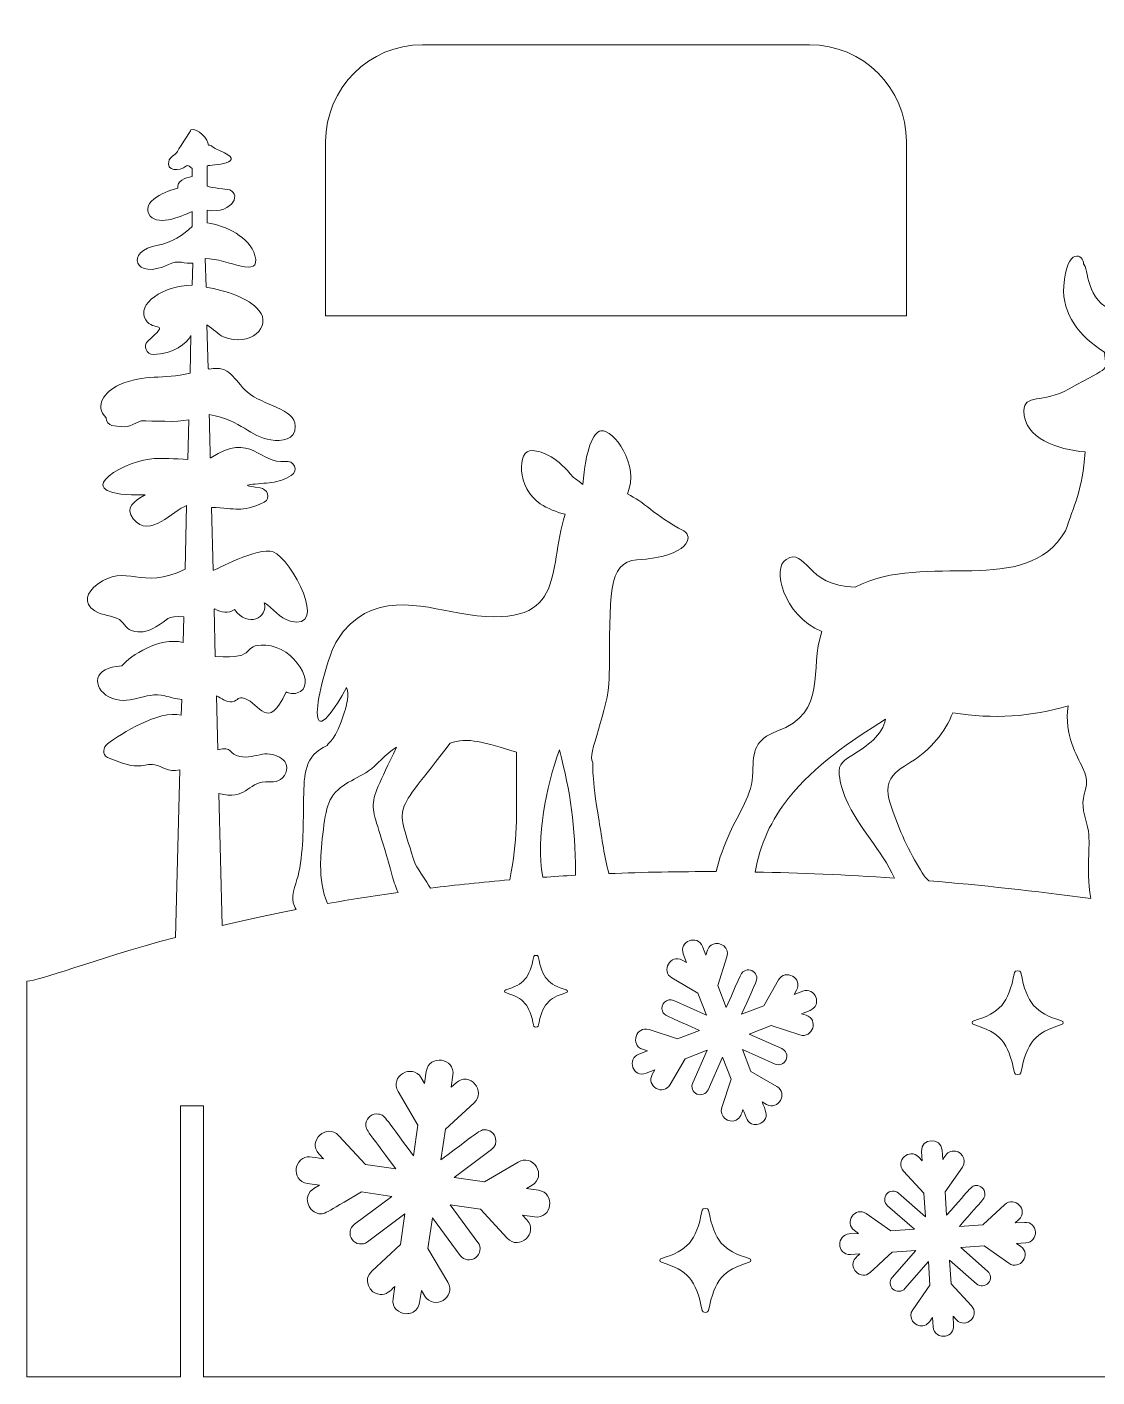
# Model space of a CAD drawing. Header units: inches. Extents: x 0 to 617, y -548 to -371.
# Drawn here: x 0 to 138.2, y -547.5 to -373.2 of the extents above; entities that cross this region are included whole.
import ezdxf

# ---------------------------------------------------------------- set-up
doc = ezdxf.new("R2010")
doc.units = ezdxf.units.IN
doc.header["$MEASUREMENT"] = 0
doc.layers.add('_U+0421_U+043B_U+043E_U+0439 1', color=7, linetype='Continuous')

# ---------------------------------------------------------------- blocks, each defined once
blk = doc.blocks.new('block 3')
at = {"layer": '_U+0421_U+043B_U+043E_U+0439 1', "color": 1, "lineweight": 5, "true_color": 0xff0000}
blk.add_open_spline([(113.57, -387.99), (113.57, -387.99), (113.57, -410.48), (113.57, -410.48), (113.57, -410.48), (38.57, -410.48), (38.57, -410.48), (38.57, -410.48), (38.57, -387.99), (38.57, -387.99), (38.57, -381.08), (44.17, -375.48), (51.08, -375.48), (51.08, -375.48), (101.06, -375.48), (101.06, -375.48), (107.97, -375.48), (113.57, -381.08), (113.57, -387.99)], degree=3, knots=[0, 0, 0, 0, 1, 1, 1, 2, 2, 2, 3, 3, 3, 4, 4, 4, 5, 5, 5, 6, 6, 6, 6], dxfattribs=at)
blk = doc.blocks.new('block 2')
at = {"layer": '_U+0421_U+043B_U+043E_U+0439 1'}
blk.add_blockref('block 3', (0, 0), dxfattribs=at)
blk = doc.blocks.new('block 7')
at = {"layer": '_U+0421_U+043B_U+043E_U+0439 1', "color": 1, "lineweight": 5, "true_color": 0xff0000}
for points, knots in [([(285.71, -496.13), (285.71, -496.13), (285.13, -473.14), (285.13, -473.14), (289.23, -474.26), (291, -471.49), (293.71, -471.4), (294.82, -471.37), (295.88, -471.54), (296.56, -470.44), (297.94, -468.22), (295.07, -466.91), (293.29, -467.25), (292.11, -467.48), (291.11, -467.82), (289.88, -467.6), (288.19, -467.31), (287.21, -465.94), (284.96, -466.62), (284.96, -466.62), (284.75, -458.5), (284.75, -458.5), (285.55, -458.82), (286.22, -459.57), (287.14, -459.39), (288.29, -459.17), (287.73, -458.52), (289.04, -458.91), (291.25, -459.59), (293.36, -464.01), (296.14, -457.89), (296.6, -458.15), (297.13, -458.27), (297.79, -458.07), (300.96, -457.1), (297.4, -451.12), (293.08, -450.89), (289.12, -450.68), (291.38, -453.09), (284.6, -452.59), (284.6, -452.59), (284.42, -445.5), (284.42, -445.5), (284.46, -445.48), (284.47, -445.47), (284.51, -445.45), (285.5, -445.99), (286.53, -446.17), (287.47, -445.56), (289.49, -448.35), (292.53, -446.81), (291.94, -444.52), (293.31, -445.33), (294.17, -446.86), (295.83, -447.28), (301.71, -448.83), (296.08, -438.01), (293.27, -436.91), (291.01, -436.03), (284.45, -439.81), (284.27, -439.65), (284.27, -439.65), (284.03, -430.23), (284.03, -430.23), (287.93, -430.31), (288.24, -431.16), (291.9, -429.45), (293.06, -428.91), (292.33, -427.39), (291.31, -427.28), (286.95, -426.81), (291.35, -426.73), (293.02, -426.51), (294.16, -426.36), (294.99, -426.06), (295.98, -425.46), (297.18, -424.73), (296.34, -423.13), (295.08, -423.33), (291.42, -423.88), (289.87, -418.74), (283.95, -422.81), (283.91, -422.81), (283.88, -422.81), (283.84, -422.82), (283.84, -422.82), (283.75, -419.05), (283.68, -416.29), (288.7, -417.22), (289.69, -419.63), (292.94, -420.11), (294.55, -420.35), (296.64, -420.17), (296.59, -418.03), (296.55, -415.41), (291.71, -414.95), (289.43, -412.96), (287.22, -411.03), (286.9, -408.86), (283.69, -409.5), (283.63, -409.46), (283.57, -409.43), (283.5, -409.41), (283.5, -409.41), (283.34, -402.88), (283.34, -402.88), (284.24, -403.4), (285.15, -404.4), (285.83, -404.67), (289.85, -406.3), (293.14, -403.1), (291.15, -400.68), (289.62, -398.8), (286.06, -397.69), (283.2, -397.19), (283.2, -397.19), (283.09, -392.91), (283.09, -392.91), (286.48, -392.91), (291.52, -396.08), (290.54, -392.47), (290.24, -391.39), (289.56, -390.46), (288.66, -389.78), (287.57, -388.96), (285.78, -387.93), (283.38, -387.54), (283.38, -387.54), (283.38, -385.67), (283.38, -385.67), (287.35, -386.28), (288.72, -382.86), (286.35, -382.54), (284.41, -382.3), (283.66, -382.19), (283.38, -382.07), (283.38, -382.07), (283.38, -378.99), (283.38, -378.99), (283.84, -378.92), (289.91, -378.63), (285.2, -376.71), (283.78, -376.13), (284.33, -375.92), (283.55, -375.92), (283.58, -375.08), (281.96, -373.19), (280.95, -373.63), (280.95, -373.64), (278.81, -377.01), (278.81, -377.01), (278.58, -377.32), (277.78, -377.84), (277.69, -378.11), (277.09, -379.93), (279.21, -379.86), (280.28, -379.02), (280.54, -378.82), (280.83, -379.18), (281.12, -379.41), (281.12, -379.41), (281.12, -380.62), (281.12, -380.62), (280.05, -380.76), (278.73, -381.32), (278.97, -382.36), (278.52, -382.43), (273.46, -383.89), (274.62, -386.21), (275.59, -388.17), (279.36, -386.72), (281.12, -385.84), (281.12, -385.84), (281.12, -388.11), (281.12, -388.11), (279.9, -389.28), (277.86, -390.63), (276.05, -390.91), (270.87, -391.71), (272.51, -396.33), (277.57, -393.79), (279.03, -393.06), (280.06, -393.75), (281.22, -393.6), (281.22, -393.6), (281.14, -396.91), (281.14, -396.91), (276.73, -396.91), (272.72, -399.78), (274.15, -402.11), (275.27, -403.94), (278.07, -402.13), (274.46, -405.31), (273.71, -405.99), (274.31, -407.31), (275.29, -407.3), (278.31, -407.25), (280.34, -405.64), (280.94, -404.43), (280.94, -404.43), (280.8, -410.1), (280.8, -410.1), (276.72, -411.16), (274.07, -410.12), (270.19, -411.87), (267.96, -412.88), (266.41, -415.01), (268.21, -416.82), (268.21, -417.37), (268.64, -417.88), (269.07, -417.95), (271.43, -418.33), (271.33, -418.18), (273.46, -417.26), (275.2, -417.23), (278.82, -417.52), (280.63, -417.09), (280.63, -417.09), (280.47, -423.04), (280.47, -423.04), (278.56, -422.99), (276.68, -422.74), (274.69, -422.99), (270.3, -423.56), (261.87, -428.62), (274.06, -428.36), (272.5, -429.28), (270.91, -430.27), (272.29, -431.96), (274.8, -435.06), (278.27, -430.61), (280.3, -429.97), (280.3, -429.97), (280.06, -439.51), (280.06, -439.51), (273.52, -442.81), (271.18, -438.49), (266.88, -441.8), (265.33, -442.99), (264.66, -444.56), (266.52, -445.75), (267.68, -446.49), (269.14, -446.4), (270.2, -447.07), (271.25, -447.74), (271.01, -448.56), (272.54, -448.85), (273.68, -449.08), (274.69, -448.71), (275.7, -448.15), (277.6, -447.07), (277.2, -446.43), (279.87, -446.65), (279.87, -446.65), (279.78, -450.48), (279.78, -450.48), (276.12, -449.68), (271.95, -452.39), (270.57, -454.02), (266.19, -454.15), (266.04, -457.27), (268.65, -458.66), (271.57, -460.2), (274.09, -457.75), (277, -458.5), (277.87, -458.73), (278.74, -458.98), (279.56, -459.02), (279.56, -459.02), (279.5, -461.39), (279.5, -461.39), (276.05, -460.61), (272.46, -463.77), (270.4, -465.3), (269.79, -465.76), (269.51, -466.92), (270.4, -467.31), (275.53, -469.58), (273.6, -468.53), (275.52, -468.85), (276.68, -469.05), (277.42, -470.04), (279.29, -469.57), (279.29, -469.57), (278.61, -496.55), (278.61, -496.55), (278.1, -496.58), (277.6, -496.6), (277.09, -496.63), (274.21, -493.59), (270.59, -489.49), (267.48, -480.61), (285.85, -482.68), (266.83, -477.07), (260.8, -454.8), (261.23, -454.91), (266.52, -457.12), (264.38, -453.85), (261.38, -449.29), (259.23, -445.96), (256.77, -440.73), (258.21, -441.54), (261.5, -443.1), (260.14, -440.82), (252.15, -427.38), (254.42, -429.82), (250.16, -420.16), (246.37, -429.47), (247.47, -427.28), (239.42, -440.82), (238.06, -443.1), (241.35, -441.54), (242.79, -440.73), (240.33, -445.96), (236.79, -450.45), (233.79, -455.01), (231.65, -458.28), (238.33, -454.91), (238.76, -454.8), (234.14, -471.86), (225.6, -476.49), (223.62, -479.1), (221.48, -476.15), (219.14, -472.2), (217.74, -467.03), (218.06, -467.11), (223.02, -469.61), (221.43, -467.18), (219.2, -463.8), (216.57, -460.47), (214.75, -456.59), (215.82, -457.19), (218.26, -458.35), (217.25, -456.66), (211.32, -446.68), (213, -448.49), (209.85, -441.32), (207.03, -448.24), (207.85, -446.61), (201.87, -456.66), (200.86, -458.35), (203.31, -457.19), (204.38, -456.59), (202.55, -460.47), (199.93, -463.8), (197.7, -467.18), (196.11, -469.61), (201.06, -467.11), (201.39, -467.03), (198.14, -479.02), (192.75, -481.9), (190.7, -484.97), (189.56, -486.67), (194.48, -486.4), (196.43, -486.18), (195.38, -489.18), (194.25, -491.45), (193.13, -493.24), (190.87, -490.82), (188.16, -487.48), (185.8, -480.75), (197.43, -480.27), (184.24, -477.19), (180.38, -459.85), (180.74, -459.94), (186.14, -462.67), (184.41, -460.02), (181.98, -456.33), (179.11, -452.69), (177.12, -448.46), (178.29, -449.11), (180.95, -450.38), (179.85, -448.53), (173.38, -437.65), (175.22, -439.62), (171.77, -431.8), (168.7, -439.34), (169.59, -437.57), (163.07, -448.53), (161.97, -450.38), (164.64, -449.11), (165.8, -448.46), (163.81, -452.69), (160.95, -456.33), (158.52, -460.02), (156.78, -462.67), (162.19, -459.94), (162.54, -459.85), (159, -472.93), (153.12, -476.07), (150.88, -479.42), (149.64, -481.28), (155, -480.99), (157.13, -480.75), (156.01, -483.94), (154.82, -486.36), (153.63, -488.29), (151.05, -487.84), (148.51, -487.41), (146, -487.01), (145.98, -486.96), (145.95, -486.92), (145.92, -486.87), (142.15, -481.4), (144.09, -474.51), (145.54, -468.6), (146.5, -464.66), (149.68, -449.09), (147.68, -447.63), (148.16, -445.83), (149.39, -443.89), (148.47, -437.41), (149.44, -430.06), (146.71, -426.58), (147.01, -422.13), (149.17, -420.94), (151.06, -419.36), (152.61, -417.41), (152.97, -416.96), (152.93, -416.12), (152.24, -416), (149.24, -415.45), (146.35, -416.15), (143.96, -418), (143.92, -417.12), (143.88, -416.25), (143.86, -415.37), (154.87, -412.62), (161.78, -409.8), (166.62, -399.67), (167.09, -398.68), (165.79, -397.95), (165.16, -398.82), (163.75, -400.75), (162.13, -402.44), (160.38, -403.93), (160.14, -402.4), (160.32, -400.93), (160.98, -399.48), (161.28, -398.83), (160.79, -398.03), (160.03, -398.24), (155.57, -399.46), (157.2, -404.78), (154.36, -407.2), (155.4, -402.17), (151.78, -404.59), (148.91, -408.27), (148.77, -405.41), (147.3, -402.81), (143.94, -402.7), (143.27, -402.68), (142.92, -403.43), (143.21, -403.98), (143.87, -405.24), (144.86, -407.04), (144.04, -408.5), (143.34, -409.73), (141.64, -410.19), (140.36, -409.8), (136.76, -408.7), (137.09, -404.27), (136.44, -403.76), (136.54, -402.62), (134.27, -401.4), (133.9, -406.65), (133.65, -410.29), (135.93, -413.18), (139.15, -415.16), (139.4, -417.9), (140.18, -416.75), (134.6, -419.91), (131.15, -421.86), (128.75, -420.51), (128.75, -422.77), (128.76, -426.33), (133.12, -427.78), (136.64, -428.05), (136.36, -432.94), (135.15, -435.13), (134.13, -438.26), (128.87, -447.05), (116.16, -440.76), (106.97, -445.51), (100.48, -445.42), (100.74, -440.33), (98.03, -441.94), (96.23, -443), (97.57, -449.08), (102.66, -451.27), (100.95, -456.13), (103.58, -461.64), (96.86, -464.14), (94.03, -465.2), (93.76, -466.6), (93.74, -469.43), (93.71, -472.34), (91.91, -474.67), (90.76, -477.24), (90.03, -478.86), (89.41, -480.53), (88.99, -482.25), (84.18, -482.24), (79.57, -482.33), (75.15, -482.51), (74.57, -480.32), (74.26, -478.05), (73.88, -475.74), (72.89, -469.75), (73.09, -468.56), (73.05, -468.09), (72.25, -467.3), (75.14, -461.37), (75.2, -457.27), (75.34, -446.48), (74.9, -442.27), (78.78, -442), (85.59, -441.56), (86.1, -438.96), (84.82, -438.27), (80.93, -436.21), (79.67, -434.44), (77.54, -433.49), (79.17, -429.75), (75.73, -425.07), (74.13, -425.34), (73.06, -425.52), (72.17, -427.78), (71.77, -432.26), (71.37, -431.92), (70.95, -431.61), (70.53, -431.33), (68.58, -428.84), (66.65, -427.98), (65.26, -427.88), (63.23, -427.72), (63.27, -432.77), (66.27, -434.75), (67.24, -435.39), (68.36, -435.82), (69.51, -436.12), (67.05, -443.51), (70.16, -451.44), (55.63, -448.84), (51.05, -448.03), (44.22, -445.81), (40.04, -452.39), (38.29, -455.16), (34.74, -470.09), (41.28, -458.48), (41.64, -459.43), (41.31, -460.69), (41.02, -461.62), (39.8, -465.53), (39.08, -465.36), (38.75, -465.97), (35.84, -467.3), (35.79, -469.58), (35.72, -472.79), (35.66, -476), (35.75, -479.17), (35.12, -482.34), (34.88, -483.53), (34.12, -485.08), (34.38, -486.3), (34.45, -486.59), (34.58, -486.87), (34.75, -487.14), (31.32, -487.81), (28.13, -488.51), (25.21, -489.21), (25.21, -489.21), (24.78, -472.16), (24.78, -472.16), (28.31, -473.13), (28.46, -470.74), (30.79, -470.67), (31.75, -470.64), (32.66, -470.78), (33.25, -469.84), (34.43, -467.92), (31.96, -466.8), (30.43, -467.09), (29.42, -467.29), (28.56, -467.58), (27.5, -467.4), (26.04, -467.14), (26.57, -465.96), (24.63, -466.55), (24.63, -466.55), (24.46, -459.56), (24.46, -459.56), (25.15, -459.83), (25.72, -460.48), (26.51, -460.32), (27.5, -460.13), (27.02, -459.57), (28.14, -459.91), (30.05, -460.49), (31.07, -464.3), (33.47, -459.04), (33.86, -459.26), (34.32, -459.36), (34.89, -459.18), (37.62, -458.35), (34.55, -453.2), (30.83, -453.01), (27.42, -452.82), (30.16, -454.9), (24.32, -454.47), (24.32, -454.47), (24.17, -448.37), (24.17, -448.37), (24.2, -448.35), (24.21, -448.34), (24.25, -448.32), (25.1, -448.79), (25.99, -448.95), (26.8, -448.42), (28.53, -450.82), (31.15, -449.49), (30.65, -447.53), (31.82, -448.22), (32.57, -449.53), (33.99, -449.9), (39.05, -451.23), (34.2, -441.92), (31.79, -440.97), (29.84, -440.21), (24.2, -443.47), (24.04, -443.33), (24.04, -443.33), (23.83, -435.22), (23.83, -435.22), (27.19, -435.29), (27.46, -436.02), (30.61, -434.55), (31.61, -434.08), (30.98, -432.78), (30.1, -432.68), (26.34, -432.28), (30.14, -432.21), (31.57, -432.01), (32.55, -431.89), (33.27, -431.63), (34.12, -431.11), (35.15, -430.48), (34.43, -429.11), (33.35, -429.28), (30.2, -429.75), (28.86, -425.33), (23.76, -428.83), (23.73, -428.84), (23.71, -428.84), (23.67, -428.84), (23.67, -428.84), (23.59, -425.6), (23.53, -423.22), (27.86, -424.02), (28.71, -426.1), (31.5, -426.51), (32.89, -426.71), (34.69, -426.56), (34.65, -424.72), (34.61, -422.46), (30.44, -422.06), (28.48, -420.35), (26.58, -418.69), (26.3, -416.82), (23.54, -417.37), (23.49, -417.34), (23.44, -417.31), (23.38, -417.29), (23.38, -417.29), (23.24, -411.67), (23.24, -411.67), (24.01, -412.12), (24.8, -412.98), (25.38, -413.22), (28.84, -414.61), (31.67, -411.87), (29.96, -409.78), (28.65, -408.16), (25.58, -407.21), (23.12, -406.77), (23.12, -406.77), (23.02, -403.09), (23.02, -403.09), (25.94, -403.09), (30.28, -405.82), (29.44, -402.71), (28.78, -400.3), (25.64, -398.85), (23.27, -398.46), (23.27, -398.46), (23.27, -396.86), (23.27, -396.86), (26.69, -397.38), (27.87, -394.43), (25.83, -394.16), (24.16, -393.96), (23.51, -393.86), (23.27, -393.75), (23.27, -393.75), (23.27, -391.11), (23.27, -391.11), (23.67, -391.04), (28.9, -390.8), (24.84, -389.14), (23.62, -388.64), (24.09, -388.47), (23.42, -388.46), (23.45, -387.74), (22.05, -386.12), (21.18, -386.49), (21.18, -386.5), (19.34, -389.4), (19.34, -389.4), (19.14, -389.67), (18.45, -390.11), (18.38, -390.35), (17.85, -391.92), (19.68, -391.85), (20.61, -391.13), (20.83, -390.96), (21.07, -391.27), (21.32, -391.46), (21.32, -391.46), (21.32, -392.51), (21.32, -392.51), (20.41, -392.63), (19.27, -393.11), (19.48, -394.01), (19.09, -394.06), (14.73, -395.32), (15.73, -397.32), (16.57, -399.01), (19.81, -397.76), (21.32, -397), (21.32, -397), (21.32, -398.96), (21.32, -398.96), (20.28, -399.96), (18.52, -401.13), (16.96, -401.37), (12.51, -402.05), (13.91, -406.03), (18.27, -403.85), (19.53, -403.22), (20.41, -403.81), (21.41, -403.69), (21.41, -403.69), (21.34, -406.54), (21.34, -406.54), (17.55, -406.54), (14.09, -409), (15.33, -411.01), (16.29, -412.59), (18.7, -411.02), (15.6, -413.76), (14.95, -414.35), (15.46, -415.49), (16.3, -415.48), (18.91, -415.44), (20.66, -414.05), (21.18, -413.01), (21.18, -413.01), (21.06, -417.89), (21.06, -417.89), (17.54, -418.8), (15.25, -417.91), (11.91, -419.41), (10, -420.28), (8.66, -422.12), (10.21, -423.67), (10.21, -424.15), (10.58, -424.58), (10.95, -424.64), (12.99, -424.97), (12.9, -424.85), (14.73, -424.05), (16.23, -424.03), (19.35, -424.28), (20.9, -423.91), (20.9, -423.91), (20.77, -429.03), (20.77, -429.03), (19.12, -428.98), (17.5, -428.77), (15.8, -428.99), (12.01, -429.48), (4.75, -433.83), (15.25, -433.61), (13.91, -434.4), (12.54, -435.25), (13.72, -436.71), (15.89, -439.38), (18.87, -435.55), (20.62, -434.99), (20.62, -434.99), (20.41, -443.21), (20.41, -443.21), (14.78, -446.05), (12.77, -442.33), (9.06, -445.18), (7.73, -446.2), (7.16, -447.56), (8.76, -448.58), (9.75, -449.22), (11.01, -449.14), (11.93, -449.72), (12.83, -450.3), (12.62, -451), (13.94, -451.25), (14.93, -451.45), (15.8, -451.13), (16.66, -450.65), (18.3, -449.72), (17.95, -449.17), (20.25, -449.35), (20.25, -449.35), (20.17, -452.65), (20.17, -452.65), (17.02, -451.97), (13.44, -454.3), (12.24, -455.7), (8.47, -455.81), (8.34, -458.5), (10.59, -459.69), (13.11, -461.02), (15.27, -458.91), (17.78, -459.56), (18.53, -459.75), (19.28, -459.97), (19.99, -460.01), (19.99, -460.01), (19.93, -462.05), (19.93, -462.05), (16.96, -461.37), (12.16, -464.44), (10.39, -465.76), (9.86, -466.16), (9.62, -467.16), (10.39, -467.5), (14.8, -469.45), (14.85, -468.19), (16.51, -468.47), (17.51, -468.64), (18.14, -469.49), (19.75, -469.09), (19.75, -469.09), (19.2, -490.74), (19.2, -490.74), (8.07, -493.74), (1.69, -496.38), (0, -496.38), (0, -499.19), (0, -547.51), (0, -547.51), (0, -547.51), (19.81, -547.51), (19.81, -547.51), (19.81, -547.51), (19.81, -512.51), (19.81, -512.51), (19.81, -512.51), (22.81, -512.51), (22.81, -512.51), (22.81, -512.51), (22.81, -547.51), (22.81, -547.51), (22.81, -547.51), (281.99, -547.51), (281.99, -547.51), (281.99, -547.51), (281.99, -512.51), (281.99, -512.51), (281.99, -512.51), (284.99, -512.51), (284.99, -512.51), (284.99, -512.51), (284.99, -547.51), (284.99, -547.51), (284.99, -547.51), (304.8, -547.51), (304.8, -547.51), (304.8, -547.51), (304.8, -494.59), (304.8, -494.59), (298.26, -495.23), (291.9, -495.73), (285.71, -496.13)], [0, 0, 0, 0, 1, 1, 1, 2, 2, 2, 3, 3, 3, 4, 4, 4, 5, 5, 5, 6, 6, 6, 7, 7, 7, 8, 8, 8, 9, 9, 9, 10, 10, 10, 11, 11, 11, 12, 12, 12, 13, 13, 13, 14, 14, 14, 15, 15, 15, 16, 16, 16, 17, 17, 17, 18, 18, 18, 19, 19, 19, 20, 20, 20, 21, 21, 21, 22, 22, 22, 23, 23, 23, 24, 24, 24, 25, 25, 25, 26, 26, 26, 27, 27, 27, 28, 28, 28, 29, 29, 29, 30, 30, 30, 31, 31, 31, 32, 32, 32, 33, 33, 33, 34, 34, 34, 35, 35, 35, 36, 36, 36, 37, 37, 37, 38, 38, 38, 39, 39, 39, 40, 40, 40, 41, 41, 41, 42, 42, 42, 43, 43, 43, 44, 44, 44, 45, 45, 45, 46, 46, 46, 47, 47, 47, 48, 48, 48, 49, 49, 49, 50, 50, 50, 51, 51, 51, 52, 52, 52, 53, 53, 53, 54, 54, 54, 55, 55, 55, 56, 56, 56, 57, 57, 57, 58, 58, 58, 59, 59, 59, 60, 60, 60, 61, 61, 61, 62, 62, 62, 63, 63, 63, 64, 64, 64, 65, 65, 65, 66, 66, 66, 67, 67, 67, 68, 68, 68, 69, 69, 69, 70, 70, 70, 71, 71, 71, 72, 72, 72, 73, 73, 73, 74, 74, 74, 75, 75, 75, 76, 76, 76, 77, 77, 77, 78, 78, 78, 79, 79, 79, 80, 80, 80, 81, 81, 81, 82, 82, 82, 83, 83, 83, 84, 84, 84, 85, 85, 85, 86, 86, 86, 87, 87, 87, 88, 88, 88, 89, 89, 89, 90, 90, 90, 91, 91, 91, 92, 92, 92, 93, 93, 93, 94, 94, 94, 95, 95, 95, 96, 96, 96, 97, 97, 97, 98, 98, 98, 99, 99, 99, 100, 100, 100, 101, 101, 101, 102, 102, 102, 103, 103, 103, 104, 104, 104, 105, 105, 105, 106, 106, 106, 107, 107, 107, 108, 108, 108, 109, 109, 109, 110, 110, 110, 111, 111, 111, 112, 112, 112, 113, 113, 113, 114, 114, 114, 115, 115, 115, 116, 116, 116, 117, 117, 117, 118, 118, 118, 119, 119, 119, 120, 120, 120, 121, 121, 121, 122, 122, 122, 123, 123, 123, 124, 124, 124, 125, 125, 125, 126, 126, 126, 127, 127, 127, 128, 128, 128, 129, 129, 129, 130, 130, 130, 131, 131, 131, 132, 132, 132, 133, 133, 133, 134, 134, 134, 135, 135, 135, 136, 136, 136, 137, 137, 137, 138, 138, 138, 139, 139, 139, 140, 140, 140, 141, 141, 141, 142, 142, 142, 143, 143, 143, 144, 144, 144, 145, 145, 145, 146, 146, 146, 147, 147, 147, 148, 148, 148, 149, 149, 149, 150, 150, 150, 151, 151, 151, 152, 152, 152, 153, 153, 153, 154, 154, 154, 155, 155, 155, 156, 156, 156, 157, 157, 157, 158, 158, 158, 159, 159, 159, 160, 160, 160, 161, 161, 161, 162, 162, 162, 163, 163, 163, 164, 164, 164, 165, 165, 165, 166, 166, 166, 167, 167, 167, 168, 168, 168, 169, 169, 169, 170, 170, 170, 171, 171, 171, 172, 172, 172, 173, 173, 173, 174, 174, 174, 175, 175, 175, 176, 176, 176, 177, 177, 177, 178, 178, 178, 179, 179, 179, 180, 180, 180, 181, 181, 181, 182, 182, 182, 183, 183, 183, 184, 184, 184, 185, 185, 185, 186, 186, 186, 187, 187, 187, 188, 188, 188, 189, 189, 189, 190, 190, 190, 191, 191, 191, 192, 192, 192, 193, 193, 193, 194, 194, 194, 195, 195, 195, 196, 196, 196, 197, 197, 197, 198, 198, 198, 199, 199, 199, 200, 200, 200, 201, 201, 201, 202, 202, 202, 203, 203, 203, 204, 204, 204, 205, 205, 205, 206, 206, 206, 207, 207, 207, 208, 208, 208, 209, 209, 209, 210, 210, 210, 211, 211, 211, 212, 212, 212, 213, 213, 213, 214, 214, 214, 215, 215, 215, 216, 216, 216, 217, 217, 217, 218, 218, 218, 219, 219, 219, 220, 220, 220, 221, 221, 221, 222, 222, 222, 223, 223, 223, 224, 224, 224, 225, 225, 225, 226, 226, 226, 227, 227, 227, 228, 228, 228, 229, 229, 229, 230, 230, 230, 231, 231, 231, 232, 232, 232, 233, 233, 233, 234, 234, 234, 235, 235, 235, 236, 236, 236, 237, 237, 237, 238, 238, 238, 239, 239, 239, 240, 240, 240, 241, 241, 241, 242, 242, 242, 243, 243, 243, 244, 244, 244, 245, 245, 245, 246, 246, 246, 247, 247, 247, 248, 248, 248, 249, 249, 249, 250, 250, 250, 251, 251, 251, 252, 252, 252, 253, 253, 253, 254, 254, 254, 255, 255, 255, 256, 256, 256, 257, 257, 257, 258, 258, 258, 259, 259, 259, 260, 260, 260, 261, 261, 261, 262, 262, 262, 263, 263, 263, 264, 264, 264, 265, 265, 265, 266, 266, 266, 267, 267, 267, 268, 268, 268, 269, 269, 269, 270, 270, 270, 271, 271, 271, 272, 272, 272, 273, 273, 273, 274, 274, 274, 275, 275, 275, 276, 276, 276, 277, 277, 277, 278, 278, 278, 279, 279, 279, 280, 280, 280, 281, 281, 281, 282, 282, 282, 283, 283, 283, 284, 284, 284, 285, 285, 285, 286, 286, 286, 287, 287, 287, 288, 288, 288, 289, 289, 289, 290, 290, 290, 291, 291, 291, 292, 292, 292, 293, 293, 293, 294, 294, 294, 295, 295, 295, 296, 296, 296, 297, 297, 297, 297]), ([(116.49, -483.44), (116.26, -483.26), (116.05, -483.04), (115.87, -482.79), (114.57, -480.86), (113.05, -477.93), (111.99, -474.94), (111.53, -473.66), (110.89, -472.07), (111.35, -470.7), (111.78, -469.46), (113.09, -468.79), (114.12, -468.13), (116.8, -466.45), (118.58, -464.24), (119.57, -461.73), (124.85, -462.61), (129.7, -462.25), (134.45, -460.86), (133.9, -464.67), (135.65, -467.33), (136.32, -468.8), (137.27, -470.87), (136.7, -471.36), (136.44, -472.76), (136.15, -474.28), (136.87, -475.56), (137.07, -477.03), (137.39, -479.48), (136.71, -481.29), (137.37, -485.74), (130.12, -484.75), (123.16, -483.99), (116.49, -483.44)], [0, 0, 0, 0, 1, 1, 1, 2, 2, 2, 3, 3, 3, 4, 4, 4, 5, 5, 5, 6, 6, 6, 7, 7, 7, 8, 8, 8, 9, 9, 9, 10, 10, 10, 11, 11, 11, 11]), ([(98.36, -472.77), (101.74, -468.51), (106.31, -465.45), (110.88, -462.58), (110.52, -464.61), (108.42, -466.11), (106.74, -467.12), (105.61, -467.8), (104.71, -468.29), (104.9, -469.76), (105.03, -470.86), (105.36, -471.91), (105.79, -472.93), (107.37, -476.59), (110.41, -479.47), (112.02, -483.1), (105.77, -482.67), (99.78, -482.41), (94.06, -482.31), (94.57, -478.84), (96.18, -475.5), (98.36, -472.77)], [0, 0, 0, 0, 1, 1, 1, 2, 2, 2, 3, 3, 3, 4, 4, 4, 5, 5, 5, 6, 6, 6, 7, 7, 7, 7]), ([(54.63, -465.68), (56.83, -464.82), (59.21, -465.6), (63.2, -466.82), (63.26, -476.59), (63.39, -477.57), (62.35, -483.32), (58.79, -483.62), (55.38, -483.98), (52.13, -484.38), (51.44, -483.37), (50.78, -482.32), (50.11, -481.24), (47.61, -472.99), (47.13, -475.58), (54.63, -465.68)], [0, 0, 0, 0, 1, 1, 1, 2, 2, 2, 3, 3, 3, 4, 4, 4, 5, 5, 5, 5]), ([(38.96, -473.41), (39.84, -471.11), (42.24, -470.5), (44.11, -469.26), (45.08, -468.62), (46.36, -467.02), (47.71, -466.17), (43.29, -475.69), (44.31, -471.71), (47.21, -482.97), (47.39, -483.64), (47.64, -484.3), (47.93, -484.94), (44.73, -485.39), (41.7, -485.87), (38.83, -486.38), (38.15, -484.85), (37.91, -483.12), (37.92, -481.44), (37.92, -479.69), (38.32, -475.1), (38.96, -473.41)], [0, 0, 0, 0, 1, 1, 1, 2, 2, 2, 3, 3, 3, 4, 4, 4, 5, 5, 5, 6, 6, 6, 7, 7, 7, 7]), ([(70.83, -482.72), (69.4, -482.8), (67.99, -482.89), (66.6, -482.99), (65.74, -477.65), (67.03, -471.45), (68.76, -466.55), (70.22, -472), (70.78, -476.49), (70.84, -482.21), (70.84, -482.38), (70.83, -482.55), (70.83, -482.72)], [0, 0, 0, 0, 1, 1, 1, 2, 2, 2, 3, 3, 3, 4, 4, 4, 4]), ([(101.13, -500.17), (101.13, -500.17), (100.01, -500.6), (100.01, -500.6), (100.01, -500.6), (100.63, -500.8), (100.63, -500.8), (101.44, -501.06), (101.67, -501.83), (101.47, -502.45), (101.27, -503.09), (100.63, -503.6), (99.8, -503.34), (99.8, -503.34), (96.12, -502.14), (96.12, -502.14), (96.12, -502.14), (93.27, -503.23), (93.27, -503.23), (93.27, -503.23), (97.49, -505.11), (97.49, -505.11), (98.03, -505.35), (98.28, -506.01), (98.04, -506.55), (97.8, -507.08), (97.14, -507.34), (96.61, -507.1), (96.61, -507.1), (92.39, -505.22), (92.39, -505.22), (92.39, -505.22), (93.48, -508.07), (93.48, -508.07), (93.48, -508.07), (96.83, -510.01), (96.83, -510.01), (98.33, -510.88), (97.01, -513.15), (95.51, -512.32), (95.51, -512.32), (94.94, -511.99), (94.94, -511.99), (95.36, -513.08), (95.75, -513.7), (95.19, -514.39), (94.87, -514.78), (94.36, -514.97), (93.88, -514.89), (93, -514.76), (92.87, -514), (92.46, -512.95), (92.27, -513.55), (92.17, -514.06), (91.58, -514.35), (90.61, -514.8), (89.34, -513.89), (89.73, -512.73), (89.73, -512.73), (90.92, -509.05), (90.92, -509.05), (90.92, -509.05), (89.83, -506.2), (89.83, -506.2), (89.83, -506.2), (87.95, -510.42), (87.95, -510.42), (87.71, -510.96), (87.05, -511.21), (86.52, -510.97), (85.98, -510.73), (85.73, -510.08), (85.97, -509.54), (85.97, -509.54), (87.85, -505.32), (87.85, -505.32), (87.85, -505.32), (84.99, -506.41), (84.99, -506.41), (84.99, -506.41), (83.06, -509.76), (83.06, -509.76), (82.66, -510.47), (81.86, -510.59), (81.27, -510.24), (80.65, -509.92), (80.35, -509.16), (80.75, -508.44), (80.75, -508.44), (81.07, -507.87), (81.07, -507.87), (81.07, -507.87), (79.95, -508.3), (79.95, -508.3), (79.15, -508.61), (78.49, -508.16), (78.26, -507.56), (78.26, -507.56), (78.26, -507.55), (78.26, -507.55), (78, -506.87), (78.26, -506.11), (79, -505.82), (79, -505.82), (80.12, -505.4), (80.12, -505.4), (80.12, -505.4), (79.5, -505.2), (79.5, -505.2), (77.85, -504.66), (78.66, -502.13), (80.33, -502.66), (80.33, -502.66), (84.01, -503.85), (84.01, -503.85), (84.01, -503.85), (86.86, -502.76), (86.86, -502.76), (82.32, -500.74), (82.3, -500.85), (82.07, -500.28), (81.72, -499.35), (82.67, -498.52), (83.53, -498.9), (83.53, -498.9), (87.75, -500.78), (87.75, -500.78), (87.75, -500.78), (86.65, -497.93), (86.65, -497.93), (86.65, -497.93), (83.29, -495.99), (83.29, -495.99), (81.81, -495.11), (83.12, -492.84), (84.62, -493.68), (84.62, -493.68), (85.19, -494.01), (85.19, -494.01), (85.19, -494.01), (84.76, -492.88), (84.76, -492.88), (84.14, -491.25), (86.61, -490.31), (87.24, -491.93), (87.24, -491.93), (87.67, -493.05), (87.67, -493.05), (87.87, -492.45), (87.96, -491.92), (88.54, -491.65), (89.52, -491.18), (90.79, -492.12), (90.4, -493.26), (90.4, -493.26), (89.21, -496.95), (89.21, -496.95), (89.21, -496.95), (90.3, -499.79), (90.3, -499.79), (92.33, -495.23), (92.22, -495.22), (92.79, -495.01), (93.37, -494.78), (93.97, -495.08), (94.18, -495.63), (94.4, -496.2), (94.31, -496.13), (92.29, -500.68), (92.29, -500.68), (95.14, -499.59), (95.14, -499.59), (95.14, -499.59), (97.07, -496.24), (97.07, -496.24), (97.48, -495.51), (98.28, -495.42), (98.87, -495.76), (99.49, -496.08), (99.78, -496.85), (99.39, -497.56), (99.39, -497.56), (99.06, -498.12), (99.06, -498.12), (99.06, -498.12), (100.18, -497.69), (100.18, -497.69), (100.99, -497.38), (101.65, -497.85), (101.88, -498.46), (102.12, -499.08), (101.94, -499.86), (101.13, -500.17)], [0, 0, 0, 0, 1, 1, 1, 2, 2, 2, 3, 3, 3, 4, 4, 4, 5, 5, 5, 6, 6, 6, 7, 7, 7, 8, 8, 8, 9, 9, 9, 10, 10, 10, 11, 11, 11, 12, 12, 12, 13, 13, 13, 14, 14, 14, 15, 15, 15, 16, 16, 16, 17, 17, 17, 18, 18, 18, 19, 19, 19, 20, 20, 20, 21, 21, 21, 22, 22, 22, 23, 23, 23, 24, 24, 24, 25, 25, 25, 26, 26, 26, 27, 27, 27, 28, 28, 28, 29, 29, 29, 30, 30, 30, 31, 31, 31, 32, 32, 32, 33, 33, 33, 34, 34, 34, 35, 35, 35, 36, 36, 36, 37, 37, 37, 38, 38, 38, 39, 39, 39, 40, 40, 40, 41, 41, 41, 42, 42, 42, 43, 43, 43, 44, 44, 44, 45, 45, 45, 46, 46, 46, 47, 47, 47, 48, 48, 48, 49, 49, 49, 50, 50, 50, 51, 51, 51, 52, 52, 52, 53, 53, 53, 54, 54, 54, 55, 55, 55, 56, 56, 56, 57, 57, 57, 58, 58, 58, 59, 59, 59, 60, 60, 60, 61, 61, 61, 62, 62, 62, 63, 63, 63, 64, 64, 64, 64]), ([(69.65, -497.88), (67.3, -498.62), (66.58, -499.39), (66.02, -502.19), (65.98, -502.41), (65.49, -502.41), (65.45, -502.19), (64.89, -499.39), (64.16, -498.62), (61.82, -497.88), (61.6, -497.81), (61.6, -497.61), (61.82, -497.54), (64.16, -496.8), (64.89, -496.03), (65.45, -493.23), (65.49, -493.01), (65.98, -493.01), (66.02, -493.23), (66.58, -496.03), (67.3, -496.8), (69.65, -497.54), (69.87, -497.61), (69.87, -497.81), (69.65, -497.88)], [0, 0, 0, 0, 1, 1, 1, 2, 2, 2, 3, 3, 3, 4, 4, 4, 5, 5, 5, 6, 6, 6, 7, 7, 7, 8, 8, 8, 8]), ([(133.59, -502.01), (130.21, -503.08), (129.16, -504.2), (128.35, -508.24), (128.29, -508.55), (127.59, -508.55), (127.53, -508.24), (126.72, -504.2), (125.68, -503.08), (122.29, -502.01), (121.98, -501.91), (121.98, -501.62), (122.29, -501.52), (125.68, -500.46), (126.72, -499.34), (127.53, -495.3), (127.59, -494.99), (128.29, -494.99), (128.35, -495.3), (129.16, -499.34), (130.21, -500.46), (133.59, -501.52), (133.9, -501.62), (133.9, -501.91), (133.59, -502.01)], [0, 0, 0, 0, 1, 1, 1, 2, 2, 2, 3, 3, 3, 4, 4, 4, 5, 5, 5, 6, 6, 6, 7, 7, 7, 8, 8, 8, 8]), ([(67.49, -525.37), (67.37, -526.22), (66.66, -527), (65.55, -526.84), (65.55, -526.84), (64, -526.61), (64, -526.61), (64, -526.61), (64.57, -527.23), (64.57, -527.23), (65.33, -528.05), (65.09, -529.07), (64.47, -529.65), (63.83, -530.25), (62.78, -530.42), (62.01, -529.59), (62.01, -529.59), (58.58, -525.86), (58.58, -525.86), (58.58, -525.86), (54.63, -525.29), (54.63, -525.29), (54.63, -525.29), (58.24, -530.13), (58.24, -530.13), (58.69, -530.75), (58.56, -531.65), (57.94, -532.11), (57.32, -532.57), (56.42, -532.44), (55.96, -531.82), (55.96, -531.82), (52.36, -526.98), (52.36, -526.98), (52.36, -526.98), (51.78, -530.92), (51.78, -530.92), (51.78, -530.92), (54.35, -535.28), (54.35, -535.28), (54.91, -536.24), (54.47, -537.19), (53.74, -537.62), (53, -538.06), (51.95, -538.01), (51.36, -537.06), (51.36, -537.06), (50.93, -536.33), (50.93, -536.33), (50.93, -536.33), (50.7, -537.88), (50.7, -537.88), (50.61, -538.51), (50.24, -539), (49.68, -539.22), (49.47, -539.3), (49.24, -539.34), (49.01, -539.34), (48.01, -539.34), (47.09, -538.56), (47.27, -537.38), (47.27, -537.38), (47.49, -535.83), (47.49, -535.83), (46.88, -536.39), (46.44, -536.92), (45.59, -536.86), (44.2, -536.76), (43.34, -534.9), (44.52, -533.84), (44.52, -533.84), (48.24, -530.4), (48.24, -530.4), (48.24, -530.4), (48.81, -526.46), (48.81, -526.46), (48.81, -526.46), (43.97, -530.07), (43.97, -530.07), (43.36, -530.52), (42.45, -530.39), (41.99, -529.77), (41.53, -529.16), (41.67, -528.25), (42.28, -527.79), (42.28, -527.79), (47.12, -524.19), (47.12, -524.19), (47.12, -524.19), (43.18, -523.61), (43.18, -523.61), (38.45, -526.4), (38.38, -526.6), (37.55, -526.39), (36.25, -526.07), (35.55, -524.1), (37.04, -523.19), (37.04, -523.19), (37.77, -522.76), (37.77, -522.76), (37.77, -522.76), (36.22, -522.53), (36.22, -522.53), (35.11, -522.37), (34.65, -521.43), (34.77, -520.59), (34.77, -520.34), (35, -519.8), (35.37, -519.48), (36.06, -518.86), (36.7, -519.09), (38.28, -519.32), (38.28, -519.32), (37.7, -518.7), (37.7, -518.7), (36.16, -517.04), (38.7, -514.68), (40.26, -516.35), (40.26, -516.35), (43.7, -520.06), (43.7, -520.06), (43.7, -520.06), (47.64, -520.64), (47.64, -520.64), (43.74, -515.41), (43.67, -515.54), (43.78, -514.75), (43.89, -513.95), (44.62, -513.45), (45.38, -513.56), (46.17, -513.68), (46.02, -513.71), (49.92, -518.95), (49.92, -518.95), (50.49, -515.01), (50.49, -515.01), (50.49, -515.01), (47.92, -510.65), (47.92, -510.65), (47.36, -509.69), (47.8, -508.74), (48.54, -508.31), (49.28, -507.87), (50.33, -507.92), (50.91, -508.87), (50.91, -508.87), (51.34, -509.6), (51.34, -509.6), (51.34, -509.6), (51.57, -508.05), (51.57, -508.05), (51.73, -506.94), (52.68, -506.48), (53.54, -506.61), (54.39, -506.73), (55.17, -507.44), (55.01, -508.55), (55.01, -508.55), (54.78, -510.1), (54.78, -510.1), (54.78, -510.1), (55.41, -509.52), (55.41, -509.52), (56.22, -508.8), (57.28, -509), (57.85, -509.68), (58.41, -510.34), (58.55, -511.38), (57.76, -512.09), (57.76, -512.09), (54.04, -515.53), (54.04, -515.53), (54.04, -515.53), (53.46, -519.47), (53.46, -519.47), (58.7, -515.57), (58.58, -515.49), (59.35, -515.61), (60.64, -515.8), (60.97, -517.42), (59.99, -518.15), (59.99, -518.15), (55.15, -521.75), (55.15, -521.75), (55.15, -521.75), (59.1, -522.33), (59.1, -522.33), (59.1, -522.33), (63.44, -519.76), (63.44, -519.76), (63.86, -519.51), (64.3, -519.43), (64.72, -519.54), (65.17, -519.65), (65.56, -519.96), (65.79, -520.36), (66.04, -520.74), (66.13, -521.21), (66.04, -521.65), (65.94, -522.09), (65.66, -522.48), (65.23, -522.74), (65.23, -522.74), (64.51, -523.17), (64.51, -523.17), (64.51, -523.17), (66.06, -523.4), (66.06, -523.4), (67.17, -523.56), (67.62, -524.52), (67.49, -525.37)], [0, 0, 0, 0, 1, 1, 1, 2, 2, 2, 3, 3, 3, 4, 4, 4, 5, 5, 5, 6, 6, 6, 7, 7, 7, 8, 8, 8, 9, 9, 9, 10, 10, 10, 11, 11, 11, 12, 12, 12, 13, 13, 13, 14, 14, 14, 15, 15, 15, 16, 16, 16, 17, 17, 17, 18, 18, 18, 19, 19, 19, 20, 20, 20, 21, 21, 21, 22, 22, 22, 23, 23, 23, 24, 24, 24, 25, 25, 25, 26, 26, 26, 27, 27, 27, 28, 28, 28, 29, 29, 29, 30, 30, 30, 31, 31, 31, 32, 32, 32, 33, 33, 33, 34, 34, 34, 35, 35, 35, 36, 36, 36, 37, 37, 37, 38, 38, 38, 39, 39, 39, 40, 40, 40, 41, 41, 41, 42, 42, 42, 43, 43, 43, 44, 44, 44, 45, 45, 45, 46, 46, 46, 47, 47, 47, 48, 48, 48, 49, 49, 49, 50, 50, 50, 51, 51, 51, 52, 52, 52, 53, 53, 53, 54, 54, 54, 55, 55, 55, 56, 56, 56, 57, 57, 57, 58, 58, 58, 59, 59, 59, 60, 60, 60, 61, 61, 61, 62, 62, 62, 63, 63, 63, 64, 64, 64, 65, 65, 65, 66, 66, 66, 67, 67, 67, 68, 68, 68, 69, 69, 69, 70, 70, 70, 70]), ([(129.01, -530.2), (129.01, -530.2), (127.81, -530.28), (127.81, -530.28), (127.81, -530.28), (128.34, -530.65), (128.34, -530.65), (129.76, -531.65), (128.24, -533.82), (126.8, -532.82), (126.8, -532.82), (123.63, -530.59), (123.63, -530.59), (123.63, -530.59), (120.59, -530.79), (120.59, -530.79), (120.59, -530.79), (124.06, -533.84), (124.06, -533.84), (124.51, -534.23), (124.55, -534.93), (124.16, -535.37), (123.78, -535.81), (123.07, -535.86), (122.63, -535.47), (122.63, -535.47), (119.16, -532.43), (119.16, -532.43), (119.16, -532.43), (119.36, -535.47), (119.36, -535.47), (119.36, -535.47), (121.99, -538.32), (121.99, -538.32), (122.56, -538.95), (122.38, -539.73), (121.91, -540.17), (121.42, -540.62), (120.63, -540.75), (120.04, -540.13), (120.04, -540.13), (119.6, -539.65), (119.6, -539.65), (119.6, -539.65), (119.67, -540.85), (119.67, -540.85), (119.72, -541.56), (119.27, -542.09), (118.64, -542.22), (117.91, -542.38), (117.08, -541.96), (117.02, -541.03), (117.02, -541.03), (116.94, -539.83), (116.94, -539.83), (116.58, -540.35), (116.34, -540.81), (115.68, -540.91), (114.63, -541.05), (113.68, -539.81), (114.4, -538.82), (114.4, -538.82), (116.62, -535.65), (116.62, -535.65), (116.62, -535.65), (116.42, -532.61), (116.42, -532.61), (116.42, -532.61), (113.38, -536.09), (113.38, -536.09), (112.99, -536.53), (112.29, -536.57), (111.84, -536.19), (111.41, -535.8), (111.36, -535.1), (111.75, -534.66), (111.75, -534.66), (114.79, -531.18), (114.79, -531.18), (114.79, -531.18), (111.74, -531.38), (111.74, -531.38), (108.63, -534.25), (108.64, -534.39), (107.98, -534.37), (107.3, -534.35), (106.66, -533.73), (106.66, -533), (106.67, -532.35), (107.1, -532.04), (107.57, -531.61), (107.57, -531.61), (106.37, -531.69), (106.37, -531.69), (105.43, -531.76), (104.97, -530.99), (104.97, -530.47), (104.93, -529.73), (105.42, -529.08), (106.19, -529.04), (106.19, -529.04), (107.39, -528.97), (107.39, -528.97), (107.39, -528.97), (106.86, -528.59), (106.86, -528.59), (106.16, -528.1), (106.17, -527.3), (106.55, -526.76), (106.93, -526.21), (107.69, -525.92), (108.39, -526.42), (108.39, -526.42), (111.56, -528.64), (111.56, -528.64), (111.56, -528.64), (114.61, -528.44), (114.61, -528.44), (114.61, -528.44), (111.14, -525.4), (111.14, -525.4), (110.67, -524.99), (110.66, -524.29), (111.03, -523.87), (111.41, -523.44), (112.11, -523.37), (112.57, -523.77), (112.57, -523.77), (116.04, -526.81), (116.04, -526.81), (116.04, -526.81), (115.84, -523.77), (115.84, -523.77), (115.84, -523.77), (113.21, -520.92), (113.21, -520.92), (112.63, -520.29), (112.82, -519.51), (113.29, -519.07), (113.77, -518.62), (114.57, -518.49), (115.16, -519.11), (115.16, -519.11), (115.6, -519.59), (115.6, -519.59), (115.6, -519.59), (115.52, -518.39), (115.52, -518.39), (115.41, -516.64), (118.06, -516.48), (118.18, -518.21), (118.18, -518.21), (118.26, -519.41), (118.26, -519.41), (118.63, -518.88), (118.87, -518.42), (119.5, -518.33), (120.57, -518.18), (121.51, -519.44), (120.81, -520.42), (120.81, -520.42), (118.57, -523.59), (118.57, -523.59), (118.57, -523.59), (118.77, -526.63), (118.77, -526.63), (122.07, -522.87), (121.95, -522.84), (122.57, -522.79), (123.2, -522.75), (123.68, -523.24), (123.71, -523.8), (123.75, -524.41), (123.71, -524.3), (120.41, -528.06), (120.41, -528.06), (123.45, -527.86), (123.45, -527.86), (123.45, -527.86), (126.29, -525.24), (126.29, -525.24), (126.88, -524.68), (127.68, -524.8), (128.15, -525.31), (128.64, -525.8), (128.7, -526.61), (128.11, -527.18), (128.11, -527.18), (127.64, -527.62), (127.64, -527.62), (127.64, -527.62), (128.83, -527.54), (128.83, -527.54), (129.69, -527.49), (130.19, -528.13), (130.23, -528.79), (130.27, -529.45), (129.86, -530.14), (129.01, -530.2)], [0, 0, 0, 0, 1, 1, 1, 2, 2, 2, 3, 3, 3, 4, 4, 4, 5, 5, 5, 6, 6, 6, 7, 7, 7, 8, 8, 8, 9, 9, 9, 10, 10, 10, 11, 11, 11, 12, 12, 12, 13, 13, 13, 14, 14, 14, 15, 15, 15, 16, 16, 16, 17, 17, 17, 18, 18, 18, 19, 19, 19, 20, 20, 20, 21, 21, 21, 22, 22, 22, 23, 23, 23, 24, 24, 24, 25, 25, 25, 26, 26, 26, 27, 27, 27, 28, 28, 28, 29, 29, 29, 30, 30, 30, 31, 31, 31, 32, 32, 32, 33, 33, 33, 34, 34, 34, 35, 35, 35, 36, 36, 36, 37, 37, 37, 38, 38, 38, 39, 39, 39, 40, 40, 40, 41, 41, 41, 42, 42, 42, 43, 43, 43, 44, 44, 44, 45, 45, 45, 46, 46, 46, 47, 47, 47, 48, 48, 48, 49, 49, 49, 50, 50, 50, 51, 51, 51, 52, 52, 52, 53, 53, 53, 54, 54, 54, 55, 55, 55, 56, 56, 56, 57, 57, 57, 58, 58, 58, 59, 59, 59, 60, 60, 60, 61, 61, 61, 62, 62, 62, 63, 63, 63, 64, 64, 64, 65, 65, 65, 66, 66, 66, 66]), ([(93.25, -532.7), (89.87, -533.77), (88.82, -534.89), (88.02, -538.93), (87.95, -539.24), (87.26, -539.24), (87.2, -538.93), (86.39, -534.89), (85.34, -533.77), (81.96, -532.7), (81.64, -532.6), (81.64, -532.31), (81.96, -532.21), (85.34, -531.15), (86.39, -530.03), (87.2, -525.99), (87.26, -525.68), (87.95, -525.68), (88.02, -525.99), (88.82, -530.03), (89.87, -531.15), (93.25, -532.21), (93.57, -532.31), (93.57, -532.6), (93.25, -532.7)], [0, 0, 0, 0, 1, 1, 1, 2, 2, 2, 3, 3, 3, 4, 4, 4, 5, 5, 5, 6, 6, 6, 7, 7, 7, 8, 8, 8, 8])]:
    blk.add_open_spline(points, degree=3, knots=knots, dxfattribs=at)
blk = doc.blocks.new('block 6')
at = {"layer": '_U+0421_U+043B_U+043E_U+0439 1'}
blk.add_blockref('block 7', (0, 0), dxfattribs=at)

msp = doc.modelspace()

# ---------------------------------------------------------------- block references
at = {"layer": '_U+0421_U+043B_U+043E_U+0439 1'}
for name in ['block 6', 'block 2']:
    msp.add_blockref(name, (0, 0), dxfattribs=at)

doc.saveas('drawing.dxf')
